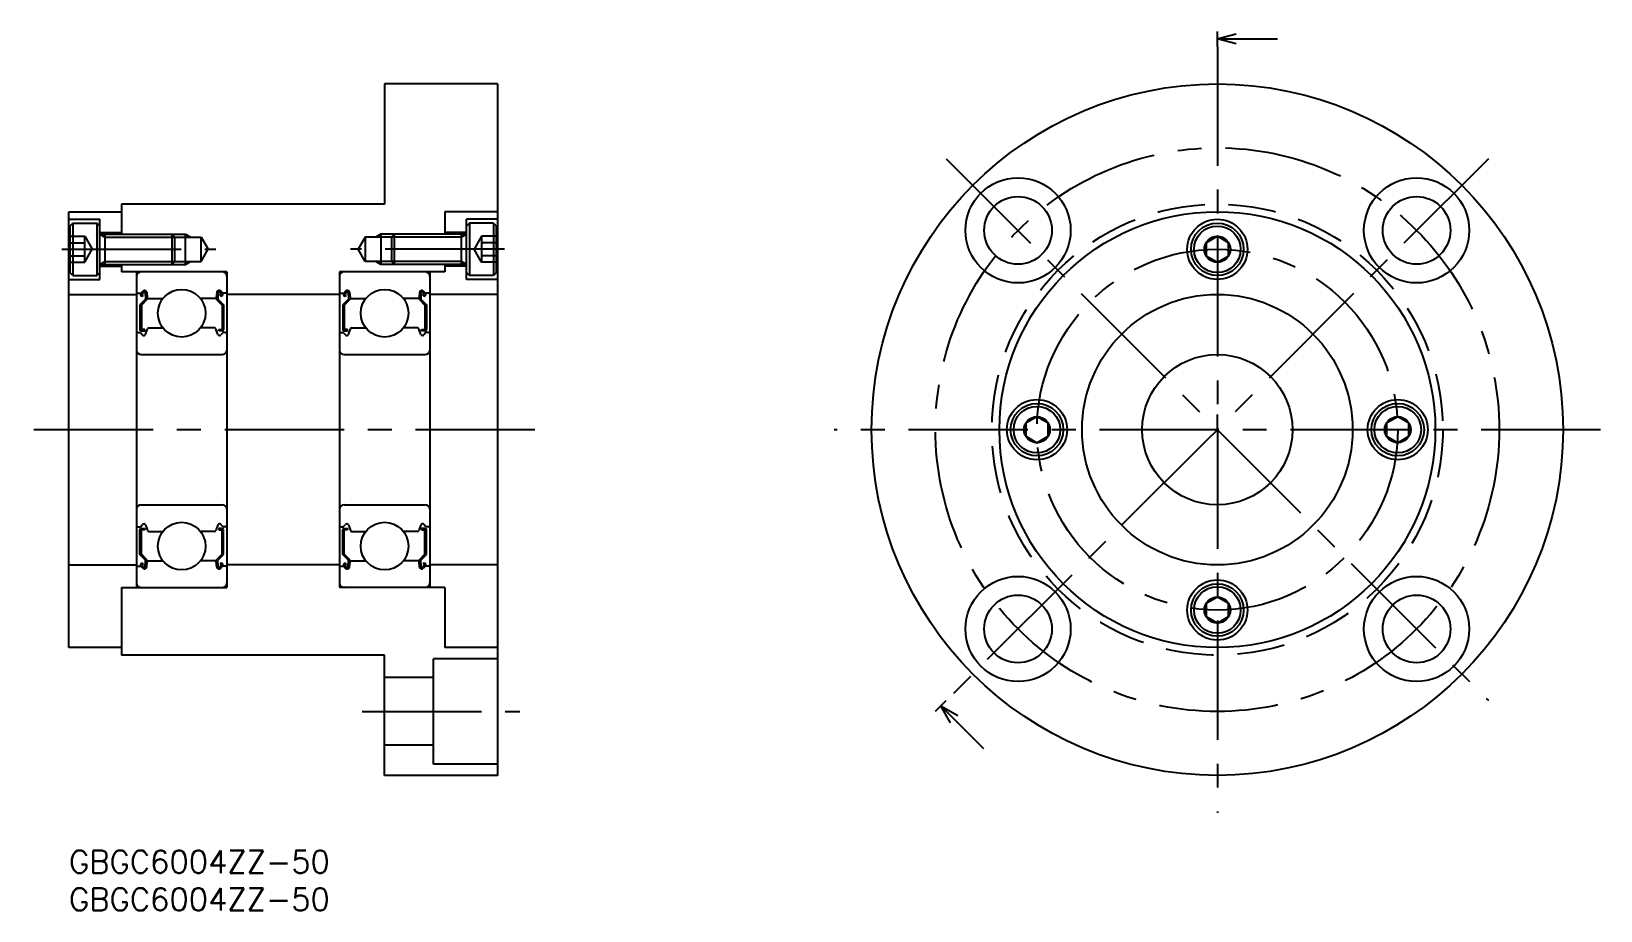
# Model space of a CAD drawing. Extents: x -5 to 204, y -8 to 109.
import ezdxf

# ---------------------------------------------------------------- set-up
doc = ezdxf.new("R2010")
doc.units = 0
doc.header["$LTSCALE"] = 0.5
doc.linetypes.add('CENTER', pattern=[50.8, 31.75, -6.35, 6.35, -6.35])
doc.linetypes.add('DASHED', pattern=[19.05, 12.7, -6.35])
doc.layers.get('0').update_dxf_attribs({"linetype": 'CONTINUOUS'})
for name, color, linetype in [('MSM_CENTER', 1, 'CENTER'), ('MSM_CONTINUOUS', 7, 'CONTINUOUS'), ('MSM_DASHED', 4, 'DASHED'), ('MSM_NARROW', 5, 'CONTINUOUS'), ('MSM_PART_NUMBER', 7, 'CONTINUOUS')]:
    doc.layers.add(name, color=color, linetype=linetype)
doc.styles.get("Standard").update_dxf_attribs({"font": 'txt.shx', "height": 3, "bigfont": 'bigfont.shx'})

# ---------------------------------------------------------------- blocks, each defined once
blk = doc.blocks.new('*U6')
at = {"layer": 'MSM_PART_NUMBER'}
blk.add_text('GBGC6004ZZ-50', height=3, dxfattribs=at).set_placement((0, -3))
blk = doc.blocks.new('*U7')
at = {"layer": 'MSM_PART_NUMBER'}
blk.add_text('GBGC6004ZZ-50', height=3, dxfattribs=at).set_placement((0, -8))
blk = doc.blocks.new('_OPEN30')
at = {"color": 0, "linetype": 'BYBLOCK'}
for p, q in [((-1, 0.268), (0, 0)), ((0, 0), (-1, -0.268)), ((0, 0), (-1, 0))]:
    blk.add_line(p, q, dxfattribs=at)
blk = doc.blocks.new('*U2')
at = {"color": 7, "linetype": 'CONTINUOUS'}
blk.add_lwpolyline([(595.34, 147.9), (600.84, 147.9)], dxfattribs=at)
at = {"color": 7, "linetype": 'CONTINUOUS', "xscale": 2.5, "yscale": 2.5, "zscale": 2.5, "rotation": 180}
blk.add_blockref('_OPEN30', (592.84, 147.9), dxfattribs=at)
blk = doc.blocks.new('*U1')
at = {"color": 7, "linetype": 'CONTINUOUS'}
blk.add_lwpolyline([(595.34, 94.1), (600.84, 94.1)], dxfattribs=at)
at = {"color": 7, "linetype": 'CONTINUOUS', "xscale": 2.5, "yscale": 2.5, "zscale": 2.5, "rotation": 180}
blk.add_blockref('_OPEN30', (592.84, 94.1), dxfattribs=at)

msp = doc.modelspace()

# ---------------------------------------------------------------- linework, layer by layer
at = {"layer": 'MSM_CENTER'}
for p, q in [((152.8, 107), (152.8, 58)), ((116.73, 92.06), (188.86, 19.94)), ((188.86, 92.06), (152.8, 56)), ((-0.96, 80), (19.54, 80)), ((57.96, 80), (37.46, 80)), ((62, 56), (-5, 56)), ((203.8, 56), (101.8, 56)), ((151.38, 54.59), (116.73, 19.94)), ((152.8, 56), (152.8, 5)), ((39, 18.5), (60, 18.5))]:
    msp.add_line(p, q, dxfattribs=at)
for radius in [37.5, 24]:
    msp.add_circle((152.8, 56), radius, dxfattribs=at)
at = {"layer": 'MSM_CONTINUOUS'}
for p, q in [((152.8, 107), (152.8, 109)), ((42, 102), (42, 86)), ((57, 102), (42, 102)), ((57, 102), (57, 10)), ((42, 86), (7, 86)), ((7, 86), (7, 82)), ((0, 27), (0, 85)), ((0, 85), (7, 85)), ((0, 84), (4.1, 84)), ((4.1, 76), (4.1, 84)), ((57, 85), (50, 85)), ((50, 85), (50, 82)), ((57, 84), (52.9, 84)), ((52.9, 76), (52.9, 84)), ((0.1, 83.1), (0.5, 83.5)), ((0.1, 83.1), (0.1, 76.9)), ((0.5, 83.5), (3.7, 83.5)), ((0.5, 83.5), (0.5, 76.5)), ((4.1, 83.1), (3.7, 83.5)), ((3.7, 83.5), (3.7, 76.5)), ((4.1, 82.25), (7, 82.25)), ((4.1, 82), (13.72, 82)), ((4.76, 82), (4.76, 78)), ((13.72, 78), (13.72, 82)), ((14.1, 81.62), (13.72, 82)), ((14.1, 81.62), (17.6, 81.62)), ((14.1, 78.38), (14.1, 81.62)), ((15.5, 78), (15.5, 82)), ((17.6, 78.38), (17.6, 81.62)), ((17.6, 81.62), (18.54, 80)), ((39.4, 81.62), (38.46, 80)), ((42.9, 81.62), (39.4, 81.62)), ((39.4, 81.62), (39.4, 78.38)), ((41.5, 82), (41.5, 78)), ((43.28, 82), (42.9, 81.62)), ((42.9, 81.62), (42.9, 78.38)), ((43.28, 82), (43.28, 78)), ((52.9, 82), (43.28, 82)), ((52.9, 82.25), (50, 82.25)), ((52.24, 78), (52.24, 82)), ((53.3, 83.5), (52.9, 83.1)), ((56.5, 83.5), (53.3, 83.5)), ((53.3, 83.5), (53.3, 76.5)), ((56.5, 83.5), (56.9, 83.1)), ((56.5, 83.5), (56.5, 76.5)), ((56.9, 76.9), (56.9, 83.1)), ((152.8, 81.73), (151.3, 80.87)), ((154.3, 80.87), (152.8, 81.73)), ((17.6, 78.38), (18.54, 80)), ((39.4, 78.38), (38.46, 80)), ((151.3, 80.87), (151.3, 79.13)), ((154.3, 79.13), (154.3, 80.87)), ((4.1, 78), (13.72, 78)), ((4.1, 77.75), (7, 77.75)), ((7, 78), (7, 77)), ((13.72, 78), (14.1, 78.38)), ((14.1, 78.38), (17.6, 78.38)), ((42.9, 78.38), (39.4, 78.38)), ((42.9, 78.38), (43.28, 78)), ((52.9, 78), (43.28, 78)), ((50, 78), (50, 77)), ((52.9, 77.75), (50, 77.75)), ((151.3, 79.13), (152.8, 78.27)), ((152.8, 78.27), (154.3, 79.13)), ((0, 76), (4.1, 76)), ((0.5, 76.5), (0.1, 76.9)), ((0.5, 76.5), (3.7, 76.5)), ((3.7, 76.5), (4.1, 76.9)), ((21, 77), (7, 77)), ((9, 77), (9, 35)), ((21, 77), (21, 35)), ((50, 77), (36, 77)), ((36, 77), (36, 35)), ((48, 77), (48, 35)), ((52.9, 76.9), (53.3, 76.5)), ((57, 76), (52.9, 76)), ((56.5, 76.5), (53.3, 76.5)), ((56.9, 76.9), (56.5, 76.5)), ((0, 74), (9, 74)), ((9.1, 74.15), (9.56, 74.15)), ((10.18, 73.38), (9.43, 72.63)), ((9.56, 74.15), (9.81, 74.45)), ((9.74, 73.74), (9.58, 73.87)), ((10.38, 73.3), (9.63, 72.55)), ((9.71, 74.02), (9.96, 74.32)), ((9.87, 73.89), (9.71, 74.02)), ((9.74, 73.74), (9.87, 73.89)), ((10.14, 74.26), (10.18, 73.38)), ((10.34, 74.28), (10.4, 73.54)), ((10.38, 73.77), (10.38, 73.3)), ((10.5, 73.45), (12.49, 73.45)), ((19.5, 73.45), (17.51, 73.45)), ((19.66, 74.28), (19.6, 73.54)), ((19.62, 73.77), (19.62, 73.3)), ((19.62, 73.3), (20.37, 72.55)), ((19.86, 74.26), (19.82, 73.38)), ((19.82, 73.38), (20.57, 72.63)), ((20.29, 74.02), (20.04, 74.32)), ((20.13, 73.89), (20.29, 74.02)), ((20.26, 73.74), (20.13, 73.89)), ((20.44, 74.15), (20.19, 74.45)), ((20.26, 73.74), (20.42, 73.87)), ((20.9, 74.15), (20.44, 74.15)), ((36, 74), (21, 74)), ((36.1, 74.15), (36.56, 74.15)), ((37.18, 73.38), (36.43, 72.63)), ((36.56, 74.15), (36.81, 74.45)), ((36.74, 73.74), (36.58, 73.87)), ((37.38, 73.3), (36.63, 72.55)), ((36.71, 74.02), (36.96, 74.32)), ((36.87, 73.89), (36.71, 74.02)), ((36.74, 73.74), (36.87, 73.89)), ((37.14, 74.26), (37.18, 73.38)), ((37.34, 74.28), (37.4, 73.54)), ((37.38, 73.77), (37.38, 73.3)), ((37.5, 73.45), (39.49, 73.45)), ((46.5, 73.45), (44.51, 73.45)), ((46.66, 74.28), (46.6, 73.54)), ((46.62, 73.77), (46.62, 73.3)), ((46.62, 73.3), (47.37, 72.55)), ((46.86, 74.26), (46.82, 73.38)), ((46.82, 73.38), (47.57, 72.63)), ((47.29, 74.02), (47.04, 74.32)), ((47.13, 73.89), (47.29, 74.02)), ((47.26, 73.74), (47.13, 73.89)), ((47.44, 74.15), (47.19, 74.45)), ((47.26, 73.74), (47.42, 73.87)), ((47.9, 74.15), (47.44, 74.15)), ((57, 74), (48, 74)), ((9.43, 72.63), (9.43, 69.35)), ((9.63, 72.55), (9.63, 69.35)), ((20.37, 72.55), (20.37, 69.35)), ((20.57, 72.63), (20.57, 69.35)), ((36.43, 72.63), (36.43, 69.35)), ((36.63, 72.55), (36.63, 69.35)), ((47.37, 72.55), (47.37, 69.35)), ((47.57, 72.63), (47.57, 69.35)), ((9.2, 68.95), (9.5, 68.95)), ((9.5, 68.95), (9.78, 68.62)), ((10.08, 69.35), (9.63, 69.35)), ((9.63, 69.15), (10.08, 69.15)), ((10.08, 69.15), (10.08, 69.35)), ((10.18, 68.68), (10.45, 69.42)), ((10.64, 69.55), (12.49, 69.55)), ((19.36, 69.55), (17.51, 69.55)), ((19.82, 68.68), (19.55, 69.42)), ((19.92, 69.15), (19.92, 69.35)), ((19.92, 69.35), (20.37, 69.35)), ((20.37, 69.15), (19.92, 69.15)), ((20.5, 68.95), (20.22, 68.62)), ((20.8, 68.95), (20.5, 68.95)), ((36.2, 68.95), (36.5, 68.95)), ((36.5, 68.95), (36.78, 68.62)), ((37.08, 69.35), (36.63, 69.35)), ((36.63, 69.15), (37.08, 69.15)), ((37.08, 69.15), (37.08, 69.35)), ((37.18, 68.68), (37.45, 69.42)), ((37.64, 69.55), (39.49, 69.55)), ((46.36, 69.55), (44.51, 69.55)), ((46.82, 68.68), (46.55, 69.42)), ((46.92, 69.15), (46.92, 69.35)), ((46.92, 69.35), (47.37, 69.35)), ((47.37, 69.15), (46.92, 69.15)), ((47.5, 68.95), (47.22, 68.62)), ((47.8, 68.95), (47.5, 68.95)), ((9.93, 68.55), (9.99, 68.55)), ((20.07, 68.55), (20.01, 68.55)), ((36.93, 68.55), (36.99, 68.55)), ((47.07, 68.55), (47.01, 68.55)), ((9.6, 66), (20.4, 66)), ((36.6, 66), (47.4, 66)), ((128.8, 57.73), (127.3, 56.87)), ((127.3, 56.87), (127.3, 55.13)), ((130.3, 56.87), (128.8, 57.73)), ((130.3, 55.13), (130.3, 56.87)), ((152.8, 56), (152.8, 58)), ((176.8, 57.73), (175.3, 56.87)), ((175.3, 56.87), (175.3, 55.13)), ((178.3, 56.87), (176.8, 57.73)), ((178.3, 55.13), (178.3, 56.87)), ((127.3, 55.13), (128.8, 54.27)), ((128.8, 54.27), (130.3, 55.13)), ((151.38, 54.59), (152.8, 56)), ((175.3, 55.13), (176.8, 54.27)), ((176.8, 54.27), (178.3, 55.13)), ((9.6, 46), (20.4, 46)), ((36.6, 46), (47.4, 46)), ((9.2, 43.05), (9.5, 43.05)), ((9.43, 39.37), (9.43, 42.65)), ((9.5, 43.05), (9.78, 43.38)), ((9.63, 42.85), (10.08, 42.85)), ((10.08, 42.65), (9.63, 42.65)), ((9.63, 39.45), (9.63, 42.65)), ((9.93, 43.45), (9.99, 43.45)), ((10.08, 42.85), (10.08, 42.65)), ((10.18, 43.32), (10.45, 42.58)), ((10.64, 42.45), (12.49, 42.45)), ((19.36, 42.45), (17.51, 42.45)), ((19.82, 43.32), (19.55, 42.58)), ((20.37, 42.85), (19.92, 42.85)), ((19.92, 42.85), (19.92, 42.65)), ((19.92, 42.65), (20.37, 42.65)), ((20.07, 43.45), (20.01, 43.45)), ((20.5, 43.05), (20.22, 43.38)), ((20.37, 39.45), (20.37, 42.65)), ((20.8, 43.05), (20.5, 43.05)), ((20.57, 39.37), (20.57, 42.65)), ((36.2, 43.05), (36.5, 43.05)), ((36.43, 39.37), (36.43, 42.65)), ((36.5, 43.05), (36.78, 43.38)), ((36.63, 42.85), (37.08, 42.85)), ((37.08, 42.65), (36.63, 42.65)), ((36.63, 39.45), (36.63, 42.65)), ((36.93, 43.45), (36.99, 43.45)), ((37.08, 42.85), (37.08, 42.65)), ((37.18, 43.32), (37.45, 42.58)), ((37.64, 42.45), (39.49, 42.45)), ((46.36, 42.45), (44.51, 42.45)), ((46.82, 43.32), (46.55, 42.58)), ((47.37, 42.85), (46.92, 42.85)), ((46.92, 42.85), (46.92, 42.65)), ((46.92, 42.65), (47.37, 42.65)), ((47.07, 43.45), (47.01, 43.45)), ((47.5, 43.05), (47.22, 43.38)), ((47.37, 39.45), (47.37, 42.65)), ((47.8, 43.05), (47.5, 43.05)), ((47.57, 39.37), (47.57, 42.65)), ((0, 38), (9, 38)), ((9.1, 37.85), (9.56, 37.85)), ((10.18, 38.62), (9.43, 39.37)), ((9.56, 37.85), (9.81, 37.55)), ((9.74, 38.26), (9.58, 38.13)), ((10.38, 38.7), (9.63, 39.45)), ((9.87, 38.11), (9.71, 37.98)), ((9.71, 37.98), (9.96, 37.68)), ((9.74, 38.26), (9.87, 38.11)), ((10.14, 37.74), (10.18, 38.62)), ((10.34, 37.72), (10.4, 38.46)), ((10.38, 38.23), (10.38, 38.7)), ((10.5, 38.55), (12.49, 38.55)), ((19.5, 38.55), (17.51, 38.55)), ((19.66, 37.72), (19.6, 38.46)), ((19.62, 38.7), (20.37, 39.45)), ((19.62, 38.23), (19.62, 38.7)), ((19.82, 38.62), (20.57, 39.37)), ((19.86, 37.74), (19.82, 38.62)), ((20.29, 37.98), (20.04, 37.68)), ((20.26, 38.26), (20.13, 38.11)), ((20.13, 38.11), (20.29, 37.98)), ((20.44, 37.85), (20.19, 37.55)), ((20.26, 38.26), (20.42, 38.13)), ((20.9, 37.85), (20.44, 37.85)), ((36, 38), (21, 38)), ((36.1, 37.85), (36.56, 37.85)), ((37.18, 38.62), (36.43, 39.37)), ((36.56, 37.85), (36.81, 37.55)), ((36.74, 38.26), (36.58, 38.13)), ((37.38, 38.7), (36.63, 39.45)), ((36.87, 38.11), (36.71, 37.98)), ((36.71, 37.98), (36.96, 37.68)), ((36.74, 38.26), (36.87, 38.11)), ((37.14, 37.74), (37.18, 38.62)), ((37.34, 37.72), (37.4, 38.46)), ((37.38, 38.23), (37.38, 38.7)), ((37.5, 38.55), (39.49, 38.55)), ((46.5, 38.55), (44.51, 38.55)), ((46.66, 37.72), (46.6, 38.46)), ((46.62, 38.7), (47.37, 39.45)), ((46.62, 38.23), (46.62, 38.7)), ((46.82, 38.62), (47.57, 39.37)), ((46.86, 37.74), (46.82, 38.62)), ((47.29, 37.98), (47.04, 37.68)), ((47.26, 38.26), (47.13, 38.11)), ((47.13, 38.11), (47.29, 37.98)), ((47.44, 37.85), (47.19, 37.55)), ((47.26, 38.26), (47.42, 38.13)), ((47.9, 37.85), (47.44, 37.85)), ((57, 38), (48, 38)), ((7, 35), (7, 26)), ((7, 35), (21, 35)), ((50, 35), (36, 35)), ((50, 35), (50, 27)), ((152.8, 33.73), (151.3, 32.87)), ((154.3, 32.87), (152.8, 33.73)), ((151.3, 32.87), (151.3, 31.13)), ((154.3, 31.13), (154.3, 32.87)), ((151.3, 31.13), (152.8, 30.27)), ((152.8, 30.27), (154.3, 31.13)), ((7, 27), (0, 27)), ((42, 26), (7, 26)), ((42, 10), (42, 26)), ((57, 25.5), (48.5, 25.5)), ((48.5, 11.5), (48.5, 25.5)), ((57, 27), (50, 27)), ((48.5, 23), (42, 23)), ((115.32, 18.52), (116.73, 19.94)), ((48.5, 14), (42, 14)), ((57, 11.5), (48.5, 11.5)), ((57, 10), (42, 10))]:
    msp.add_line(p, q, dxfattribs=at)
for centre, radius in [((152.8, 56), 46), ((126.28, 82.52), 7), ((179.31, 82.52), 7), ((126.28, 82.52), 4.5), ((179.31, 82.52), 4.5), ((152.8, 56), 29), ((152.8, 80), 4), ((152.8, 80), 3.5), ((152.8, 80), 3.1), ((152.8, 80), 1.73), ((15, 71.5), 3.17), ((42, 71.5), 3.17), ((152.8, 56), 18), ((152.8, 56), 10), ((128.8, 56), 4), ((128.8, 56), 3.5), ((128.8, 56), 3.1), ((176.8, 56), 4), ((176.8, 56), 3.5), ((176.8, 56), 3.1), ((128.8, 56), 1.73), ((176.8, 56), 1.73), ((15, 40.5), 3.17), ((42, 40.5), 3.17), ((126.28, 29.48), 7), ((152.8, 32), 4), ((152.8, 32), 3.5), ((179.31, 29.48), 7), ((126.28, 29.48), 4.5), ((152.8, 32), 3.1), ((152.8, 32), 1.73), ((179.31, 29.48), 4.5)]:
    msp.add_circle(centre, radius, dxfattribs=at)
for centre, radius, start, end in [((9.6, 76.4), 0.6, 90, 180), ((20.4, 76.4), 0.6, 0, 90), ((36.6, 76.4), 0.6, 90, 180), ((47.4, 76.4), 0.6, 0, 90), ((9.1, 74.25), 0.1, 180, 270), ((9.71, 74.02), 0.2, 140.002, 230.0826), ((10.04, 74.25), 0.3, 4.9967, 140.002), ((10.04, 74.25), 0.1, 2.8198, 140.0002), ((10.5, 73.55), 0.1, 184.9967, 270), ((19.5, 73.55), 0.1, 270, 355.0033), ((19.96, 74.25), 0.3, 39.998, 175.0033), ((19.96, 74.25), 0.1, 39.9998, 177.1802), ((20.29, 74.02), 0.2, 309.9174, 39.998), ((20.9, 74.25), 0.1, 270, 0), ((36.1, 74.25), 0.1, 180, 270), ((36.71, 74.02), 0.2, 140.002, 230.0826), ((37.04, 74.25), 0.3, 4.9967, 140.002), ((37.04, 74.25), 0.1, 2.8198, 140.0002), ((37.5, 73.55), 0.1, 184.9967, 270), ((46.5, 73.55), 0.1, 270, 355.0033), ((46.96, 74.25), 0.3, 39.998, 175.0033), ((46.96, 74.25), 0.1, 39.9998, 177.1802), ((47.29, 74.02), 0.2, 309.9174, 39.998), ((47.9, 74.25), 0.1, 270, 0), ((9.2, 68.75), 0.2, 90, 180), ((9.63, 69.35), 0.2, 180, 270), ((10.64, 69.35), 0.2, 90, 159.9914), ((19.36, 69.35), 0.2, 20.0086, 90), ((20.37, 69.35), 0.2, 270, 0), ((20.8, 68.75), 0.2, 0, 90), ((36.2, 68.75), 0.2, 90, 180), ((36.63, 69.35), 0.2, 180, 270), ((37.64, 69.35), 0.2, 90, 159.9914), ((46.36, 69.35), 0.2, 20.0086, 90), ((47.37, 69.35), 0.2, 270, 0), ((47.8, 68.75), 0.2, 0, 90), ((9.93, 68.75), 0.2, 219.9945, 270), ((9.99, 68.75), 0.2, 270, 339.9914), ((20.01, 68.75), 0.2, 200.0086, 270), ((20.07, 68.75), 0.2, 270, 320.0055), ((36.93, 68.75), 0.2, 219.9945, 270), ((36.99, 68.75), 0.2, 270, 339.9914), ((47.01, 68.75), 0.2, 200.0086, 270), ((47.07, 68.75), 0.2, 270, 320.0055), ((9.6, 66.6), 0.6, 180, 270), ((20.4, 66.6), 0.6, 270, 0), ((36.6, 66.6), 0.6, 180, 270), ((47.4, 66.6), 0.6, 270, 0), ((9.6, 45.4), 0.6, 90, 180), ((20.4, 45.4), 0.6, 0, 90), ((36.6, 45.4), 0.6, 90, 180), ((47.4, 45.4), 0.6, 0, 90), ((9.2, 43.25), 0.2, 180, 270), ((9.63, 42.65), 0.2, 90, 180), ((9.93, 43.25), 0.2, 90, 140.0055), ((9.99, 43.25), 0.2, 20.0086, 90), ((10.64, 42.65), 0.2, 200.0086, 270), ((19.36, 42.65), 0.2, 270, 339.9914), ((20.01, 43.25), 0.2, 90, 159.9914), ((20.07, 43.25), 0.2, 39.9945, 90), ((20.37, 42.65), 0.2, 0, 90), ((20.8, 43.25), 0.2, 270, 0), ((36.2, 43.25), 0.2, 180, 270), ((36.63, 42.65), 0.2, 90, 180), ((36.93, 43.25), 0.2, 90, 140.0055), ((36.99, 43.25), 0.2, 20.0086, 90), ((37.64, 42.65), 0.2, 200.0086, 270), ((46.36, 42.65), 0.2, 270, 339.9914), ((47.01, 43.25), 0.2, 90, 159.9914), ((47.07, 43.25), 0.2, 39.9945, 90), ((47.37, 42.65), 0.2, 0, 90), ((47.8, 43.25), 0.2, 270, 0), ((9.1, 37.75), 0.1, 90, 180), ((9.71, 37.98), 0.2, 129.9174, 219.998), ((10.04, 37.75), 0.3, 219.998, 355.0033), ((10.04, 37.75), 0.1, 219.9998, 357.1802), ((10.5, 38.45), 0.1, 90, 175.0033), ((19.5, 38.45), 0.1, 4.9967, 90), ((19.96, 37.75), 0.3, 184.9967, 320.002), ((19.96, 37.75), 0.1, 182.8198, 320.0002), ((20.29, 37.98), 0.2, 320.002, 50.0826), ((20.9, 37.75), 0.1, 0, 90), ((36.1, 37.75), 0.1, 90, 180), ((36.71, 37.98), 0.2, 129.9174, 219.998), ((37.04, 37.75), 0.3, 219.998, 355.0033), ((37.04, 37.75), 0.1, 219.9998, 357.1802), ((37.5, 38.45), 0.1, 90, 175.0033), ((46.5, 38.45), 0.1, 4.9967, 90), ((46.96, 37.75), 0.3, 184.9967, 320.002), ((46.96, 37.75), 0.1, 182.8198, 320.0002), ((47.29, 37.98), 0.2, 320.002, 50.0826), ((47.9, 37.75), 0.1, 0, 90), ((9.6, 35.6), 0.6, 180, 270), ((20.4, 35.6), 0.6, 270, 0), ((36.6, 35.6), 0.6, 180, 270), ((47.4, 35.6), 0.6, 270, 0)]:
    msp.add_arc(centre, radius, start, end, dxfattribs=at)
at = {"layer": 'MSM_DASHED'}
for p, q in [((0.1, 81.73), (2.1, 81.73)), ((2.1, 81.73), (3.1, 80)), ((2.1, 78.27), (2.1, 81.73)), ((54.9, 81.73), (53.9, 80)), ((56.9, 81.73), (54.9, 81.73)), ((54.9, 81.73), (54.9, 78.27)), ((0.1, 80.87), (2.1, 80.87)), ((2.1, 78.27), (3.1, 80)), ((54.9, 78.27), (53.9, 80)), ((56.9, 80.87), (54.9, 80.87)), ((0.1, 79.13), (2.1, 79.13)), ((0.1, 78.27), (2.1, 78.27)), ((56.9, 79.13), (54.9, 79.13)), ((56.9, 78.27), (54.9, 78.27))]:
    msp.add_line(p, q, dxfattribs=at)
msp.add_circle((152.8, 56), 30, dxfattribs=at)
at = {"layer": 'MSM_NARROW'}
for p, q in [((4.1, 82), (4.76, 81.62)), ((4.76, 81.62), (14.1, 81.62)), ((13.72, 82), (15.5, 82)), ((15.5, 82), (16.16, 81.62)), ((41.5, 82), (40.84, 81.62)), ((43.28, 82), (41.5, 82)), ((52.24, 81.62), (42.9, 81.62)), ((52.9, 82), (52.24, 81.62)), ((4.1, 78), (4.76, 78.38)), ((4.76, 78.38), (14.1, 78.38)), ((13.72, 78), (15.5, 78)), ((15.5, 78), (16.16, 78.38)), ((41.5, 78), (40.84, 78.38)), ((43.28, 78), (41.5, 78)), ((52.24, 78.38), (42.9, 78.38)), ((52.9, 78), (52.24, 78.38))]:
    msp.add_line(p, q, dxfattribs=at)

# ---------------------------------------------------------------- block references
at = {"layer": 'MSM_CONTINUOUS'}
for name, p in [('*U2', (-440.05, -39.9)), ('*U6', (0, 0)), ('*U7', (0, 0))]:
    msp.add_blockref(name, p, dxfattribs=at)
at = {"layer": 'MSM_CONTINUOUS', "rotation": 315}
msp.add_blockref('*U1', (-369.72, 371.9), dxfattribs=at)

doc.saveas('drawing.dxf')
